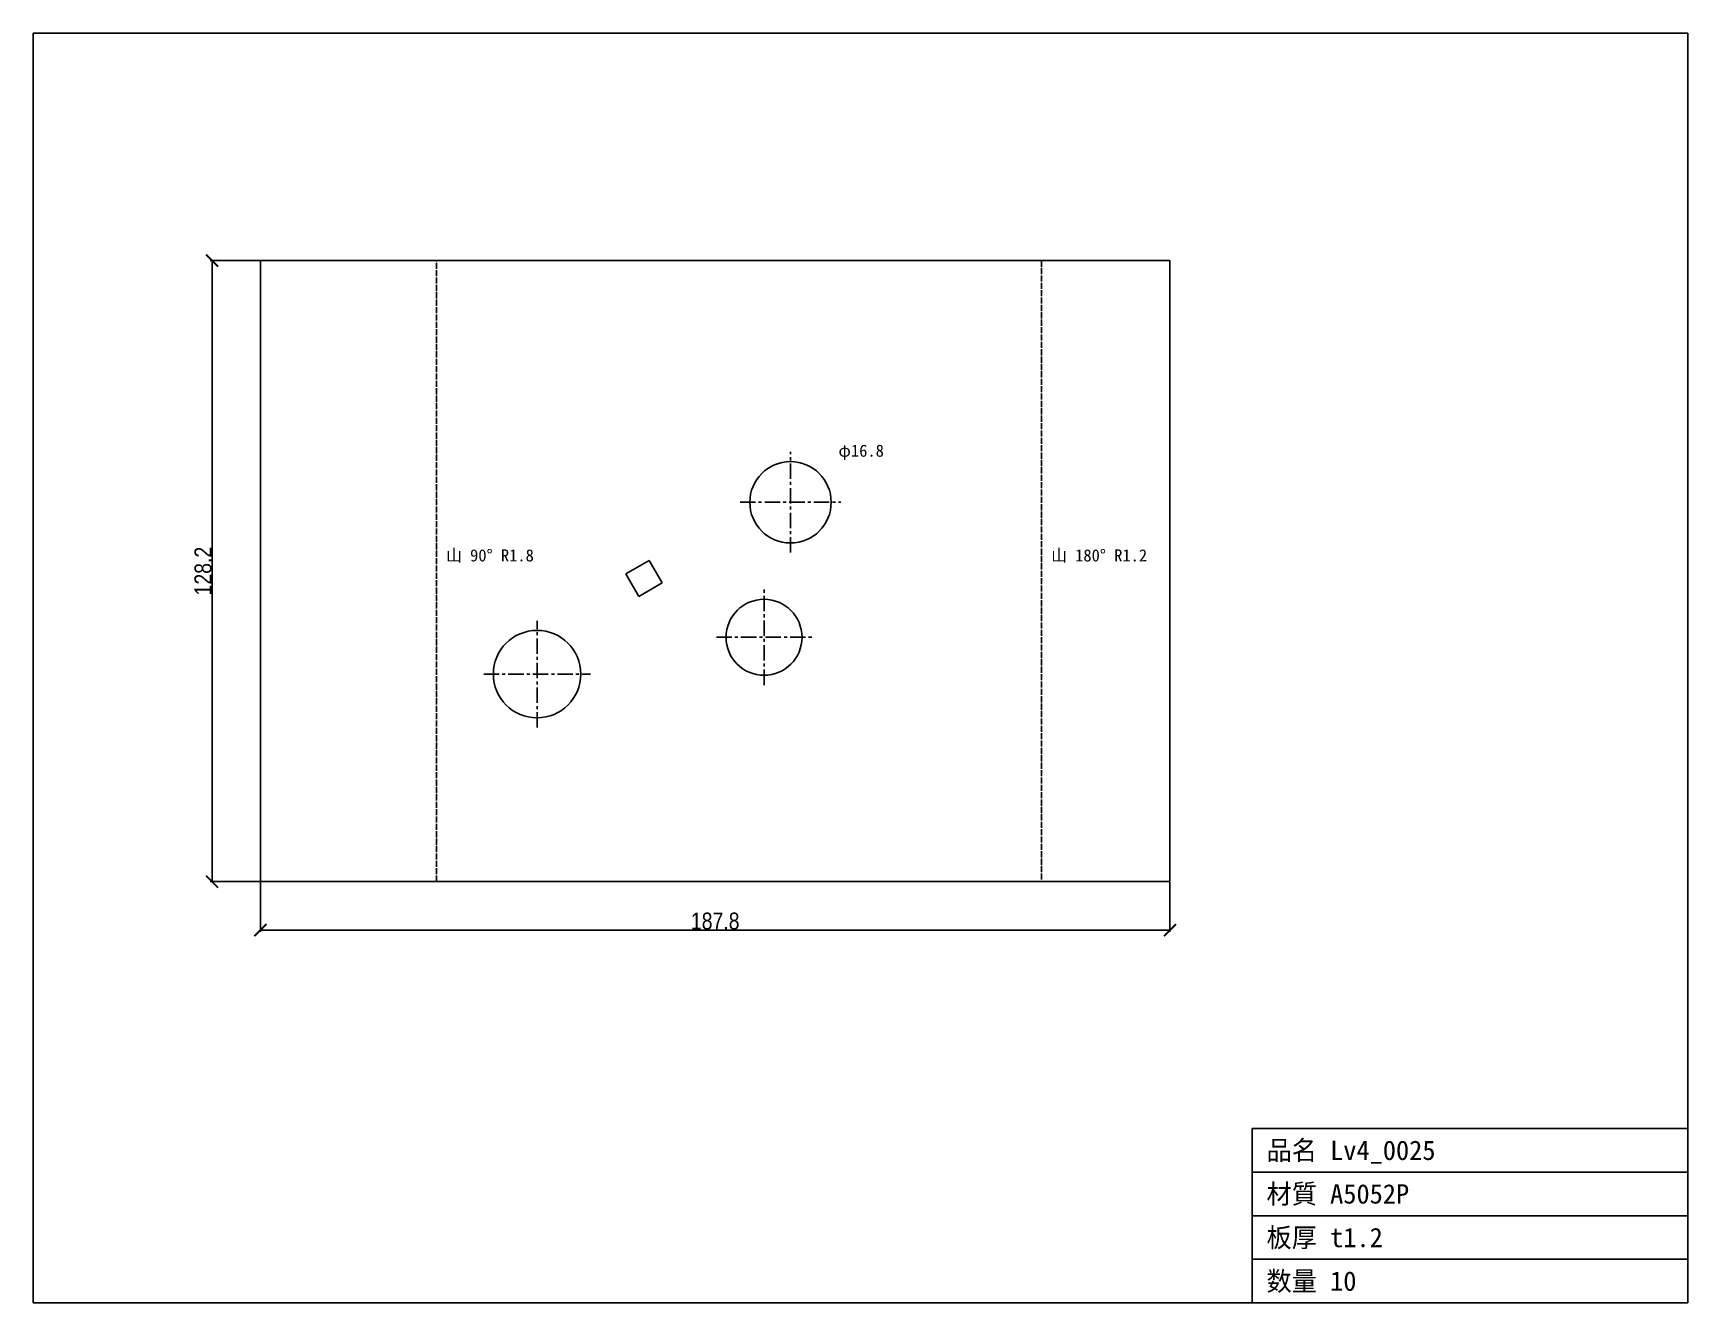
# Model space of a CAD drawing. Header units: millimetres. Extents: x -85 to 257, y -87 to 175.
import ezdxf

# ---------------------------------------------------------------- set-up
doc = ezdxf.new("R2010")
doc.units = ezdxf.units.MM
doc.linetypes.add('CENTER', pattern=[5.08, 3.175, -0.635, 0.635, -0.635])
doc.linetypes.add('DASHED', pattern=[1.524, 1.27, -0.254])
doc.styles.add('OpenSansCondensed-Light', font='OpenSansCondensed-Light.ttf')
doc.dimstyles.new('EZDXF', dxfattribs={"dimtxt": 0.25, "dimasz": 0.175, "dimexe": 0.375, "dimexo": 0.125, "dimgap": 0.1, "dimtad": 1, "dimlfac": 100, "dimzin": 12, "dimdsep": 46, "dimtxsty": 'OpenSansCondensed-Light', "dimblk": 'ARCHTICK', "dimcen": 2.5, "dimazin": 3, "dimtfac": 0.5, "dimtmove": 2, "dimatfit": 3})

# ---------------------------------------------------------------- blocks, each defined once
blk = doc.blocks.new('HOLE_D18_05')
blk.add_circle((0, 0), 9.03)
blk = doc.blocks.new('_ARCHTICK')
at = {"color": 0, "linetype": 'BYBLOCK', "const_width": 0.15}
blk.add_lwpolyline([(-0.5, -0.5), (0.5, 0.5)], dxfattribs=at)

msp = doc.modelspace()

# ---------------------------------------------------------------- linework, layer by layer
at = {"color": 7, "linetype": 'CONTINUOUS'}
for p, q in [((256.54, 175.16), (-85.17, 175.16)), ((-85.17, 175.16), (-85.17, -86.95)), ((256.54, -86.95), (256.54, 175.16)), ((-38.22, 128.2), (-38.22, 0)), ((18.56, 128.2), (-38.22, 128.2)), ((81.89, 128.2), (18.56, 128.2)), ((149.59, 128.2), (81.89, 128.2)), ((149.59, 29.13), (149.59, 128.2)), ((37.25, 63.52), (42.08, 66.3)), ((42.08, 66.3), (44.75, 61.67)), ((39.92, 58.89), (37.25, 63.52)), ((44.75, 61.68), (39.92, 58.89)), ((149.59, 0), (149.59, 29.13)), ((-38.22, 0), (149.59, 0)), ((166.54, -86.95), (166.54, -50.95)), ((166.54, -50.95), (256.54, -50.95)), ((166.54, -59.95), (256.54, -59.95)), ((166.54, -68.95), (256.54, -68.95)), ((166.54, -77.95), (256.54, -77.95)), ((-85.17, -86.95), (256.54, -86.95))]:
    msp.add_line(p, q, dxfattribs=at)
at = {"color": 3, "linetype": 'DASHED'}
for p, q in [((-1.88, 0), (-1.88, 128.2)), ((123.06, 128.2), (123.06, 0))]:
    msp.add_line(p, q, dxfattribs=at)
at = {"color": 1, "linetype": 'CENTER'}
for p, q in [((71.23, 67.91), (71.23, 88.71)), ((60.83, 78.31), (81.63, 78.31)), ((65.77, 40.59), (65.77, 60.28)), ((18.9, 31.81), (18.9, 53.86)), ((55.93, 50.44), (75.62, 50.44)), ((7.88, 42.84), (29.93, 42.84))]:
    msp.add_line(p, q, dxfattribs=at)
at = {"color": 7, "linetype": 'CONTINUOUS'}
msp.add_circle((65.77, 50.44), 7.84, dxfattribs=at)
for start, end in [(0, 180), (180, 0)]:
    msp.add_arc((71.23, 78.31), 8.4, start, end, dxfattribs=at)

# ---------------------------------------------------------------- block references
msp.add_blockref('HOLE_D18_05', (18.9, 42.84), dxfattribs=at)

# ---------------------------------------------------------------- texts
at = {"color": 2}
for s, height, p in [('φ16.8', 2.5, (81.13, 87.71)), ('山 90° R1.8', 2.5, (0.12, 66.1)), ('山 180° R1.2', 2.5, (125.06, 66.1)), ('品名 Lv4_0025', 4, (169.54, -57.45)), ('材質 A5052P', 4, (169.54, -66.45)), ('板厚 t1.2', 4, (169.54, -75.45)), ('数量 10', 4, (169.54, -84.45))]:
    msp.add_text(s, height=height, dxfattribs=at).set_placement(p)

# ---------------------------------------------------------------- dimensions: what is measured, and where the dimension line sits
at = {"color": 8}
msp.add_linear_dim(base=(-48.22, 0), p1=(-38.22, 0), p2=(-38.22, 128.2), angle=90, dimstyle='EZDXF', override={"dimtxt": 3.5, "dimasz": 2.5, "dimdec": 1, "dimlfac": 1}, dxfattribs=at).render()
msp.add_linear_dim(base=(-38.22, -10), p1=(-38.22, 0), p2=(149.59, 0), dimstyle='EZDXF', override={"dimtxt": 3.5, "dimasz": 2.5, "dimdec": 1, "dimlfac": 1}, dxfattribs=at).render()

doc.saveas('drawing.dxf')
